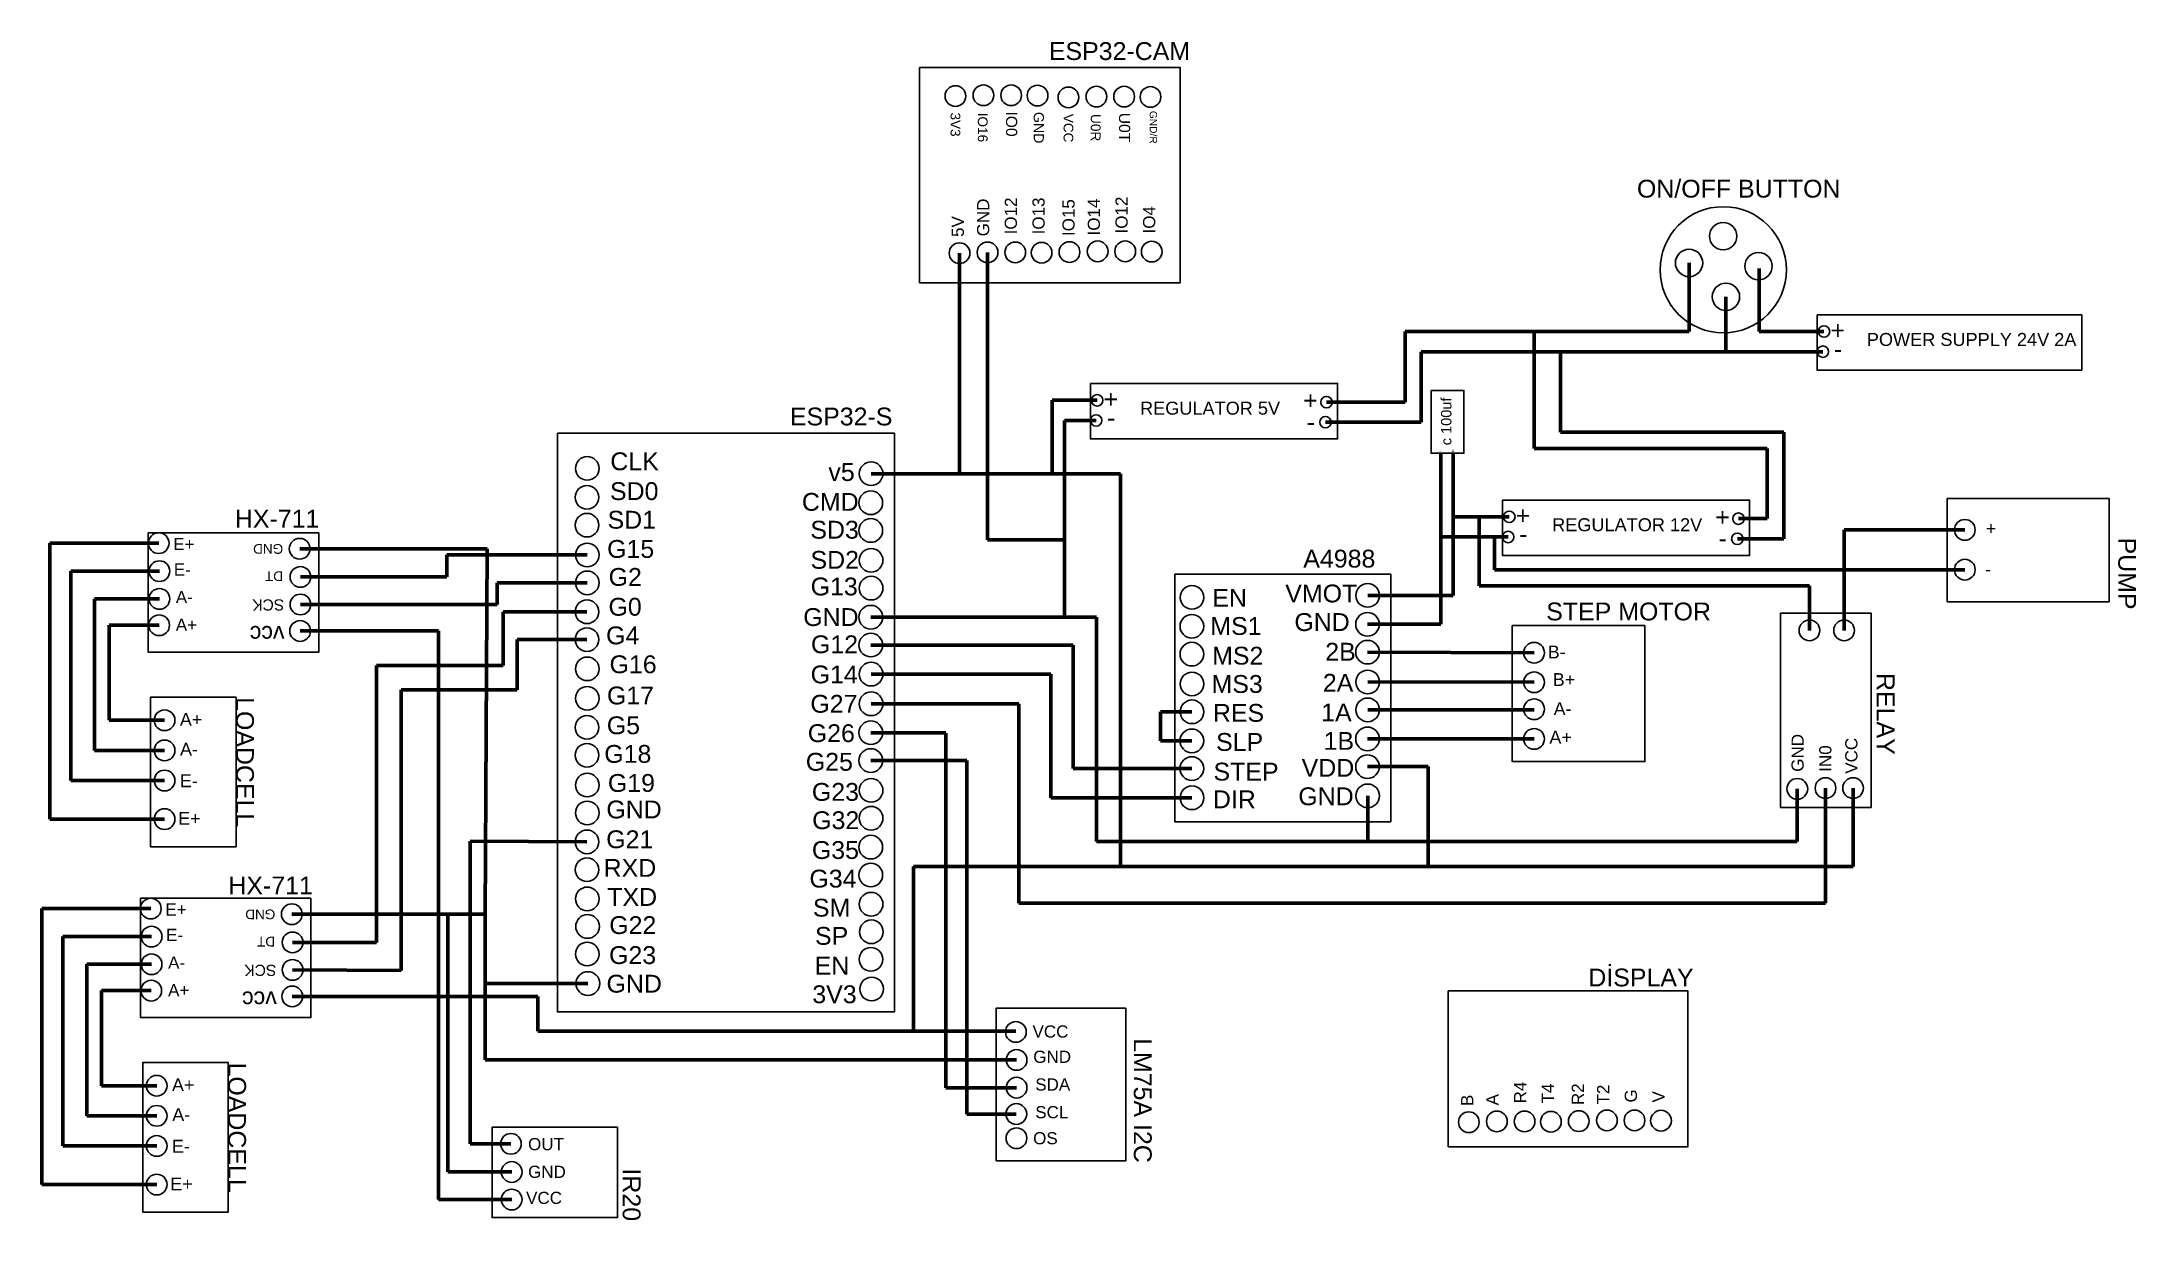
# Model space of a CAD drawing. Header units: millimetres. Extents: x 13211 to 27039, y 6485 to 14269.
import ezdxf

# ---------------------------------------------------------------- set-up
doc = ezdxf.new("R2010")
doc.units = ezdxf.units.MM
doc.styles.add('Annotative', font='arial.ttf')

msp = doc.modelspace()

# ---------------------------------------------------------------- linework, layer by layer
at = {"color": 240, "lineweight": 50, "true_color": 0xed1f24}
msp.add_line((19270, 12873), (19270, 11416), dxfattribs=at)
at = {"color": 250, "lineweight": 50}
for p, q in [((19455, 12878), (19455, 10980)), ((19455, 10980), (19964, 10980)), ((15892, 6803), (15892, 8506)), ((19647, 7543), (16137, 7543)), ((16313, 6803), (15892, 6803))]:
    msp.add_line(p, q, dxfattribs=at)
at = {"color": 1, "lineweight": 50}
for p, q in [((24087, 12808), (24087, 12355)), ((24551, 12355), (24551, 12772)), ((22212, 11889), (22212, 12355)), ((24087, 12355), (22212, 12355)), ((23065, 11583), (23065, 12355)), ((24978, 12355), (24551, 12355)), ((20179, 11901), (19882, 11901)), ((19882, 11901), (19882, 11416)), ((21693, 11889), (22212, 11889)), ((24603, 11583), (23065, 11583)), ((24603, 11119), (24603, 11583)), ((18686, 11416), (20332, 11416)), ((20332, 8822), (20332, 11416)), ((24413, 11119), (24603, 11119)), ((14916, 10377), (15829, 10377)), ((15829, 10377), (15829, 6621)), ((21964, 9481), (22365, 9481)), ((22365, 9481), (22365, 8822)), ((25170, 9339), (25170, 8822)), ((25170, 8822), (18966, 8822)), ((16486, 7963), (16486, 7733)), ((16313, 6621), (15829, 6621))]:
    msp.add_line(p, q, dxfattribs=at)
at = {"color": 18, "lineweight": 50, "true_color": 0x000000}
for p, q in [((24331, 12585), (24331, 12222)), ((22318, 11756), (22318, 12222)), ((24971, 12222), (22318, 12222)), ((23239, 11690), (23239, 12222)), ((20172, 11768), (19964, 11768)), ((19964, 11768), (19964, 10468)), ((21686, 11756), (22318, 11756)), ((24713, 11690), (23239, 11690)), ((24713, 10986), (24713, 11690)), ((22449, 11293), (22449, 11551)), ((22449, 11293), (22449, 10998)), ((22893, 10998), (22449, 10998)), ((22449, 10998), (22449, 10421)), ((22803, 10782), (22803, 10998)), ((24406, 10986), (24713, 10986)), ((14913, 10920), (16151, 10920)), ((16151, 10920), (16137, 8506)), ((13987, 10772), (13401, 10772)), ((13401, 10772), (13401, 9389)), ((25908, 10782), (22803, 10782)), ((18684, 10468), (20174, 10468)), ((20174, 8987), (20174, 10468)), ((21964, 10421), (22449, 10421)), ((21965, 10040), (23064, 10038)), ((14021, 9389), (13401, 9389)), ((21965, 9288), (21965, 8987)), ((24802, 9334), (24802, 8987)), ((24802, 8987), (20174, 8987)), ((14861, 8506), (16137, 8506)), ((16137, 8506), (16137, 7543)), ((13935, 8358), (13349, 8358)), ((13349, 8358), (13349, 6975)), ((16816, 8048), (16137, 8048)), ((13969, 6975), (13349, 6975))]:
    msp.add_line(p, q, dxfattribs=at)
at = {"color": 242, "lineweight": 50, "true_color": 0xcd2027}
for p, q in [((22530, 11131), (22530, 11551)), ((22900, 11131), (22530, 11131)), ((22530, 11131), (22530, 10612)), ((22702, 10675), (22702, 11131)), ((13982, 10957), (13263, 10957)), ((13263, 10957), (13263, 9134)), ((25908, 11045), (25111, 11045)), ((25111, 10381), (25111, 11045)), ((24882, 10675), (22702, 10675)), ((24882, 10381), (24882, 10675)), ((21965, 10612), (22530, 10612)), ((21964, 10237), (23064, 10233)), ((14021, 9134), (13263, 9134)), ((18966, 7733), (18966, 8822)), ((13930, 8543), (13211, 8543)), ((13211, 8543), (13211, 6720)), ((14864, 7963), (16486, 7963)), ((16486, 7733), (19642, 7733)), ((13969, 6720), (13211, 6720))]:
    msp.add_line(p, q, dxfattribs=at)
at = {"color": 211, "lineweight": 50}
for p, q in [((16812, 10879), (15885, 10879)), ((15885, 10734), (15885, 10879)), ((14918, 10734), (15885, 10734)), ((16256, 10149), (16256, 10504)), ((16810, 10504), (16256, 10504)), ((15420, 8320), (15420, 10149)), ((15420, 10149), (16256, 10149)), ((20805, 9843), (20598, 9843)), ((20598, 9843), (20598, 9651)), ((20804, 9651), (20598, 9651)), ((14866, 8320), (15420, 8320))]:
    msp.add_line(p, q, dxfattribs=at)
at = {"color": 2, "lineweight": 50, "true_color": 0xf1eb1f}
for p, q in [((16450, 10695), (16218, 10695)), ((16218, 10695), (16218, 10552)), ((16812, 10695), (16450, 10695)), ((14918, 10552), (16218, 10552)), ((16810, 10320), (16349, 10320)), ((16349, 10320), (16349, 9989)), ((16349, 9989), (15584, 9989)), ((15584, 9989), (15584, 8134)), ((15584, 8134), (14866, 8138))]:
    msp.add_line(p, q, dxfattribs=at)
at = {"color": 8, "lineweight": 50}
for p, q in [((13987, 10589), (13559, 10589)), ((13559, 9588), (13559, 10589)), ((14021, 9588), (13559, 9588)), ((13935, 8175), (13507, 8175)), ((13507, 7174), (13507, 8175)), ((13969, 7174), (13507, 7174))]:
    msp.add_line(p, q, dxfattribs=at)
at = {"color": 85, "lineweight": 50, "true_color": 0x58ba48}
for p, q in [((13985, 10415), (13656, 10415)), ((13656, 9787), (13656, 10415)), ((14021, 9787), (13656, 9787)), ((21964, 9664), (23064, 9664)), ((13933, 8001), (13604, 8001)), ((13604, 7373), (13604, 8001)), ((13969, 7373), (13604, 7373))]:
    msp.add_line(p, q, dxfattribs=at)
at = {"color": 4, "lineweight": 50}
for p, q in [((18684, 10284), (20020, 10284)), ((20020, 10284), (20020, 9468)), ((21965, 9856), (23064, 9856)), ((20804, 9468), (20020, 9468)), ((16039, 6989), (16039, 8989)), ((16039, 8989), (16810, 8984)), ((16308, 6989), (16039, 6989))]:
    msp.add_line(p, q, dxfattribs=at)
at = {"color": 3, "lineweight": 50}
for p, q in [((18686, 10092), (19873, 10092)), ((19873, 10092), (19873, 9275)), ((20805, 9275), (19873, 9275))]:
    msp.add_line(p, q, dxfattribs=at)
at = {"color": 6, "lineweight": 50}
for p, q in [((18686, 9896), (19662, 9896)), ((19662, 8579), (19662, 9896)), ((24988, 9339), (24988, 8579)), ((24988, 8579), (19662, 8579))]:
    msp.add_line(p, q, dxfattribs=at)
at = {"lineweight": 50}
msp.add_line((19662, 9896), (19662, 9896), dxfattribs=at)
at = {"color": 51, "lineweight": 50}
for p, q in [((18684, 9705), (19179, 9705)), ((19179, 9688), (19179, 9703)), ((19179, 7360), (19179, 9688)), ((19647, 7360), (19179, 7360))]:
    msp.add_line(p, q, dxfattribs=at)
at = {"color": 5, "lineweight": 50}
for p, q in [((18684, 9521), (19318, 9521)), ((19318, 7186), (19318, 9521)), ((19645, 7186), (19318, 7186))]:
    msp.add_line(p, q, dxfattribs=at)
for points in [[(19006, 14099), (20727, 14099), (20727, 12678), (19006, 12678)], [(24933, 12466), (26680, 12466), (26680, 12100), (24933, 12100)], [(20134, 12012), (21766, 12012), (21766, 11646), (20134, 11646)], [(22384, 11966), (22601, 11966), (22601, 11551), (22384, 11551)], [(16615, 11683), (18840, 11683), (18840, 7861), (16615, 7861)], [(22855, 11242), (24487, 11242), (24487, 10876), (22855, 10876)], [(26862, 11253), (26862, 10570), (25792, 10570), (25792, 11253)], [(15039, 11026), (15039, 10237), (13913, 10237), (13913, 11026)], [(20691, 10753), (22117, 10753), (22117, 9117), (20691, 9117)], [(23796, 10413), (23796, 9514), (22920, 9514), (22920, 10413)], [(24692, 10495), (25289, 10495), (25289, 9210), (24692, 9210)], [(14493, 9940), (14493, 8952), (13928, 8952), (13928, 9940)], [(14987, 8612), (14987, 7823), (13862, 7823), (13862, 8612)], [(20369, 7886), (20369, 6877), (19512, 6877), (19512, 7886)], [(22497, 7999), (24080, 7999), (24080, 6970), (22497, 6970)], [(14441, 7526), (14441, 6538), (13877, 6538), (13877, 7526)], [(17012, 7099), (17012, 6502), (16184, 6502), (16184, 7099)]]:
    msp.add_lwpolyline(points, close=True)
for centre, radius in [((19243, 13911), 68.4), ((19428, 13916), 68.4), ((19611, 13916), 68.4), ((19785, 13914), 68.4), ((19989, 13902), 68.4), ((20174, 13907), 68.4), ((20357, 13907), 68.4), ((20531, 13905), 68.4), ((24313, 12763), 417), ((24312, 12985), 90.3), ((19270, 12873), 68.4), ((19455, 12878), 68.4), ((19638, 12878), 68.4), ((19812, 12876), 68.4), ((19996, 12880), 68.4), ((20182, 12885), 68.4), ((20364, 12885), 68.4), ((20539, 12883), 68.4), ((24087, 12808), 90.3), ((24546, 12787), 90.3), ((24331, 12585), 90.3), ((24978, 12355), 37.9), ((24971, 12222), 37.9), ((20179, 11901), 37.9), ((21693, 11889), 37.9), ((20172, 11768), 37.9), ((21686, 11756), 37.9), ((16812, 11451), 78.1), ((18686, 11416), 78.1), ((16810, 11260), 78.1), ((18684, 11224), 78.1), ((16810, 11076), 78.1), ((18684, 11041), 78.1), ((22900, 11131), 37.9), ((24413, 11119), 37.9), ((25908, 11045), 68.4), ((25908, 11045), 68.4), ((13982, 10957), 68.4), ((14913, 10920), 68.4), ((16812, 10879), 78.1), ((22893, 10998), 37.9), ((24406, 10986), 37.9), ((13987, 10772), 68.4), ((14918, 10734), 68.4), ((18686, 10844), 78.1), ((25908, 10782), 68.4), ((13987, 10589), 68.4), ((16812, 10695), 78.1), ((18686, 10660), 78.1), ((20805, 10599), 78.1), ((21965, 10612), 78.1), ((14918, 10552), 68.4), ((16810, 10504), 78.1), ((18684, 10468), 78.1), ((13985, 10415), 68.4), ((14916, 10377), 68.4), ((16810, 10320), 78.1), ((20804, 10408), 78.1), ((21964, 10421), 78.1), ((24882, 10381), 68.4), ((25111, 10381), 68.4), ((18684, 10284), 78.1), ((20804, 10224), 78.1), ((21964, 10237), 78.1), ((23064, 10233), 68.4), ((23064, 10233), 68.4), ((16812, 10127), 78.1), ((18686, 10092), 78.1), ((20805, 10027), 78.1), ((21965, 10040), 78.1), ((23064, 10038), 68.4), ((16812, 9932), 78.1), ((18686, 9896), 78.1), ((14021, 9787), 68.4), ((16810, 9740), 78.1), ((20805, 9843), 78.1), ((21965, 9856), 78.1), ((23064, 9860), 68.4), ((23064, 9860), 68.4), ((18684, 9705), 78.1), ((20804, 9651), 78.1), ((21964, 9664), 78.1), ((23064, 9664), 68.4), ((14021, 9588), 68.4), ((14021, 9588), 68.4), ((16810, 9556), 78.1), ((18684, 9521), 78.1), ((20804, 9468), 78.1), ((21964, 9481), 78.1), ((14021, 9389), 68.4), ((16812, 9359), 78.1), ((24988, 9339), 68.4), ((25170, 9339), 68.4), ((18686, 9324), 78.1), ((20805, 9275), 78.1), ((21965, 9288), 78.1), ((24802, 9334), 68.4), ((14021, 9134), 68.4), ((14021, 9134), 68.4), ((16812, 9175), 78.1), ((18686, 9140), 78.1), ((16810, 8984), 78.1), ((18684, 8949), 78.1), ((16810, 8800), 78.1), ((18684, 8765), 78.1), ((13930, 8543), 68.4), ((14861, 8506), 68.4), ((16812, 8607), 78.1), ((18686, 8572), 78.1), ((16814, 8425), 78.1), ((18688, 8390), 78.1), ((13935, 8358), 68.4), ((14866, 8320), 68.4), ((16812, 8243), 78.1), ((13935, 8175), 68.4), ((14866, 8138), 68.4), ((18685, 8208), 78.1), ((13933, 8001), 68.4), ((14864, 7963), 68.4), ((16816, 8048), 78.1), ((18690, 8012), 78.1), ((19642, 7728), 68.4), ((19647, 7543), 68.4), ((13969, 7373), 68.4), ((19647, 7360), 68.4), ((13969, 7174), 68.4), ((13969, 7174), 68.4), ((19645, 7186), 68.4), ((22633, 7132), 68.4), ((22818, 7137), 68.4), ((23001, 7137), 68.4), ((23175, 7135), 68.4), ((23359, 7139), 68.4), ((23545, 7144), 68.4), ((23727, 7144), 68.4), ((23902, 7142), 68.4), ((16308, 6989), 68.4), ((19646, 7026), 68.4), ((13969, 6975), 68.4), ((13969, 6720), 68.4), ((13969, 6720), 68.4), ((16313, 6803), 68.4), ((16313, 6621), 68.4)]:
    msp.add_circle(centre, radius)

# ---------------------------------------------------------------- texts
at = {"style": 'Annotative'}
for s, height, p in [('ESP32-CAM', 117.8, (19860, 14149)), ('ON/OFF BUTTON', 117.85, (23743, 13240)), ('+', 118, (25021, 12305)), ('POWER SUPPLY 24V 2A', 85.7, (25261, 12260)), ('-', 118, (25043, 12181)), ('+', 118, (20221, 11850)), ('REGULATOR 5V', 85.7, (20462, 11806)), ('ESP32-S', 117.8, (18150, 11735)), ('-', 118, (20244, 11727)), ('CLK', 117.8, (16964, 11439)), ('v5', 117.8, (18404, 11368)), ('-', 29.9, (22436, 11551)), ('+', 29.9, (22516, 11551)), ('SD0', 117.8, (16962, 11242)), ('CMD', 117.8, (18229, 11171)), ('HX-711', 117.8, (14485, 11060)), ('SD1', 117.8, (16946, 11053)), ('SD3', 117.8, (18285, 10987)), ('+', 118, (22942, 11081)), ('REGULATOR 12V', 85.7, (23183, 11036)), ('+', 84.6, (26046, 11013)), ('E+', 80.4, (14078, 10911)), ('G15', 117.8, (16943, 10860)), ('-', 118, (22965, 10958)), ('E-', 80.4, (14082, 10743)), ('G2', 117.8, (16953, 10675)), ('SD2', 117.8, (18286, 10788)), ('A4988', 117.8, (21540, 10796)), ('G13', 117.8, (18287, 10612)), ('EN', 117.8, (20939, 10537)), ('VMOT', 117.8, (21421, 10566)), ('-', 84.6, (26043, 10743)), ('A-', 80.4, (14095, 10561)), ('G0', 117.8, (16952, 10478)), ('GND', 117.8, (18238, 10410)), ('STEP MOTOR', 117.8, (23144, 10447)), ('A+', 80.4, (14095, 10378)), ('G4', 117.8, (16936, 10289)), ('MS1', 117.8, (20926, 10351)), ('GND', 117.8, (21481, 10377)), ('G12', 117.8, (18289, 10230)), ('MS2', 117.8, (20938, 10155)), ('2B', 117.8, (21685, 10181)), ('B-', 84.6, (23154, 10196)), ('G16', 117.8, (16959, 10098)), ('G14', 117.8, (18287, 10031)), ('2A', 117.8, (21669, 9976)), ('B+', 84.6, (23187, 10014)), ('G17', 117.8, (16942, 9892)), ('MS3', 117.8, (20934, 9968)), ('A+', 84.6, (14122, 9751)), ('G27', 117.8, (18285, 9837)), ('RES', 117.8, (20943, 9777)), ('1A', 117.8, (21658, 9780)), ('A-', 84.6, (23193, 9821)), ('G5', 117.8, (16941, 9695)), ('G26', 117.8, (18268, 9643)), ('SLP', 117.8, (20964, 9585)), ('1B', 117.8, (21674, 9592)), ('A+', 84.6, (23165, 9633)), ('A-', 84.6, (14123, 9554)), ('G18', 117.8, (16924, 9506)), ('G25', 117.8, (18255, 9454)), ('E-', 84.6, (14122, 9345)), ('G19', 117.8, (16948, 9314)), ('STEP', 117.8, (20947, 9389)), ('VDD', 117.8, (21529, 9414)), ('G23', 117.8, (18295, 9255)), ('DIR', 117.8, (20943, 9206)), ('GND', 117.8, (21507, 9226)), ('E+', 84.6, (14111, 9097)), ('GND', 117.8, (16938, 9139)), ('G32', 117.8, (18297, 9068)), ('G21', 117.8, (16937, 8942)), ('G35', 117.8, (18295, 8871)), ('RXD', 117.8, (16920, 8753)), ('HX-711', 117.8, (14442, 8637)), ('G34', 117.8, (18279, 8682)), ('E+', 80.4, (14026, 8497)), ('TXD', 117.8, (16944, 8561)), ('SM', 117.8, (18302, 8490)), ('G22', 117.8, (16957, 8375)), ('E-', 80.4, (14031, 8329)), ('G23', 117.8, (16956, 8177)), ('SP', 117.8, (18316, 8304)), ('A-', 80.4, (14044, 8146)), ('EN', 117.8, (18314, 8107)), ('DİSPLAY', 117.8, (23422, 8029)), ('A+', 80.4, (14044, 7964)), ('GND', 117.8, (16939, 7988)), ('3V3', 117.8, (18298, 7918)), ('VCC', 80.4, (19752, 7691)), ('GND', 80.4, (19757, 7524)), ('A+', 84.6, (14070, 7337)), ('SDA', 80.4, (19770, 7341)), ('A-', 84.6, (14072, 7140)), ('SCL', 80.4, (19770, 7158)), ('OS', 80.4, (19756, 6986)), ('E-', 84.6, (14070, 6931)), ('OUT', 80.4, (16421, 6947)), ('GND', 80.4, (16421, 6764)), ('E+', 84.6, (14059, 6682)), ('VCC', 80.4, (16408, 6592))]:
    msp.add_text(s, height=height, dxfattribs=at).set_placement(p)
for s, height, rotation, p in [('3V3', 63.9, 270, (19211, 13802)), ('IO16', 64.4, 270, (19391, 13801)), ('IO0', 73.7, 270, (19577, 13809)), ('GND', 67.1, 270, (19760, 13806)), ('VCC', 63.9, 270, (19957, 13793)), ('U0R', 64.4, 270, (20137, 13792)), ('U0T', 73.7, 270, (20323, 13800)), ('GND/R', 48.2, 270, (20526, 13813)), ('GND', 80.4, 90, (19466, 12984)), ('IO12', 80.4, 90, (19649, 12997)), ('IO13', 80.4, 90, (19832, 12997)), ('IO15', 80.4, 90, (20030, 12986)), ('IO14', 80.4, 90, (20197, 12990)), ('IO12', 80.4, 90, (20380, 13003)), ('IO4', 80.4, 90, (20562, 13003)), ('5V', 80.4, 90, (19299, 12980)), ('+', 118, 180, (21635, 11955)), ('c 100uf', 68.8, 90, (22518, 11604)), ('-', 118, 180, (21617, 11790)), ('+', 118, 180, (24356, 11185)), ('GND', 63.9, 180, (14804, 10951)), ('-', 118, 180, (24337, 11021)), ('PUMP', 117.8, 270, (26921, 10994)), ('DT', 64.4, 180, (14803, 10771)), ('SCK', 73.7, 180, (14811, 10586)), ('vcc', 109.3, 180, (14813, 10410)), ('RELAY', 117.8, 270, (25327, 10099)), ('LOADCELL', 117.8, 270, (14493, 9940)), ('GND', 80.4, 90, (24844, 9447)), ('IN0', 80.4, 90, (25027, 9447)), ('VCC', 80.4, 90, (25199, 9434)), ('GND', 63.9, 180, (14752, 8537)), ('DT', 64.4, 180, (14751, 8357)), ('SCK', 73.7, 180, (14759, 8172)), ('vcc', 109.3, 180, (14762, 7996)), ('LM75A I2C', 117.8, 270, (20421, 7687)), ('LOADCELL', 117.8, 270, (14441, 7526)), ('R4', 80.4, 90, (23012, 7256)), ('T4', 80.4, 90, (23195, 7256)), ('R2', 80.4, 90, (23393, 7245)), ('T2', 80.4, 90, (23560, 7249)), ('G', 80.4, 90, (23743, 7262)), ('V', 80.4, 90, (23925, 7262)), ('B', 80.4, 90, (22662, 7239)), ('A', 80.4, 90, (22829, 7243)), ('IR20 ', 117.8, 270, (17046, 6826))]:
    msp.add_text(s, height=height, rotation=rotation, dxfattribs=at).set_placement(p)

doc.saveas('drawing.dxf')
